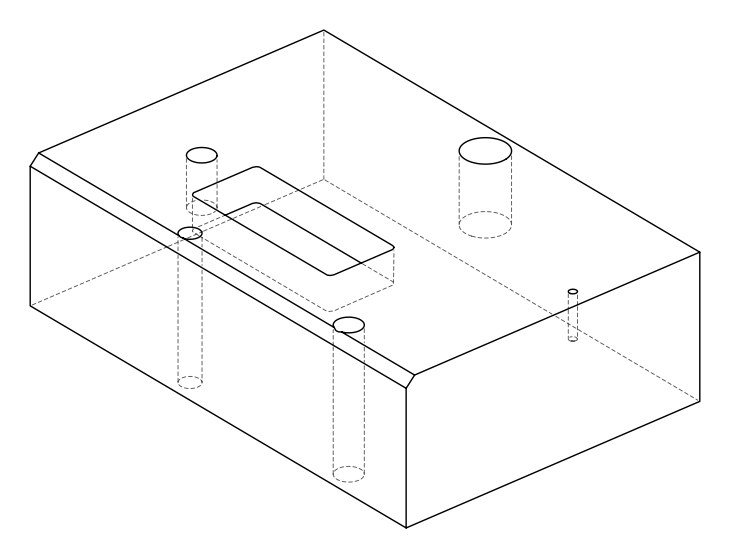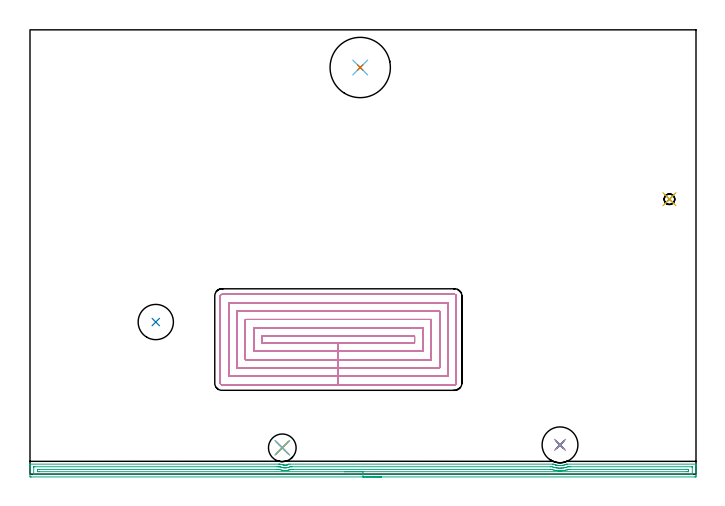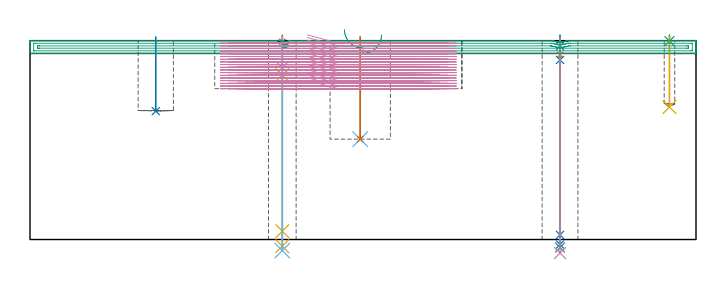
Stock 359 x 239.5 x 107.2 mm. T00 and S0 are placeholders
(PLAN: 16 operations, 13 tool changes, 70.8 min)
(1 SPOT_DRILL | STEP1HOLE | NXT0321_9005460120000 | 0.03 min | 3 mm3)
(2 SPOT_DRILL_1 | STEP1HOLE_1 | NXT0321_9005460120000 | 0.05 min | 183 mm3)
(3 SPOT_DRILL_2 | STEP1POCKET | NXT0321_9005460120000 | 0.03 min | 0 mm3)
(4 DRILL_BLIND_HOLE_INTO_CENTER | STEP1HOLE | UGT0301_492 | 0.07 min | 925 mm3)
(5 GUN_DRILL_THROUGH_HOLE | STEP1HOLE | UGT0307_006 | 0.53 min | 5982 mm3)
(6 DRILL_TO_ENLARGE_THROUGH_HOLE | STEP1HOLE | UGT0301_280 | 0.46 min | 11746 mm3)
(7 DRILL_BLIND_HOLE_INTO_CENTER_1 | STEP1HOLE_1 | NXT0301_022 | 0.04 min | 93 mm3)
(8 GUN_DRILL_THROUGH_HOLE_1 | STEP1HOLE_1 | UGT0307_001 | 0.49 min | 1938 mm3)
(9 SPADE_DRILL_TO_ENLARGE_THROUGH_HOLE | STEP1HOLE_1 | UGT0306_003 | 0.46 min | 10908 mm3)
(10 DRILL_TO_ENLARGE_THROUGH_HOLE_1 | STEP1HOLE_1 | UGT0301_260 | 0.47 min | 18201 mm3)
(11 DRILL_BLIND_HOLE_INTO_CENTER_2 | STEP1POCKET | UGT0301_180 | 0.15 min | 873 mm3)
(12 INDEXABLE_INSERT_DRILL_BLIND_HOLE_FROM_SOLID | STEP1POCKET_1 | NXT0302_009 | 0.22 min | 14975 mm3)
(13 DRILL_TO_ENLARGE_BLIND_HOLE | STEP1POCKET_1 | UGT0301_382 | 0.22 min | 29055 mm3)
(14 INDEXABLE_INSERT_DRILL_BLIND_HOLE_FROM_SOLID_1 | STEP1POCKET_2 | NXT0302_009 | 0.16 min | 10697 mm3)
(15 AREA_MILL | FG_CHAMFER_SURFACE | UGT0205_001 | 8.81 min | 8548 mm3)
(16 MILL_RECTANGULAR_POCKET | POCKET_RECTANGULAR_STRAIGHT | NXT0201_008 | Follow Part, ap 1.5, ae 75% | 58.63 min | 188420 mm3)
(TOOL NXT0321_9005460120000 | NC Spot Drill, 142deg, 12mm, Carbide, Uncoated | D12 PA142 FL30 Z2)
(TOOL UGT0301_492 | Carbide Drill 9.7 mm | D9.7 PA118 FL87 Z2)
(TOOL UGT0307_006 | Gun Drill 9 mm | D9 PA130 FL24 Z1)
(TOOL UGT0301_280 | Twist Drill 14.9 mm | D14.9 PA118 FL114 Z2)
(TOOL NXT0301_022 | Carbide Drill 5.1mm [860.1-0510-015A1-MM 2214] | D5.1 PA140 FL28 Z2)
(TOOL UGT0307_001 | Gun Drill 5 mm | D5 PA130 FL24 Z1)
(TOOL UGT0306_003 | Spade Drill 12.5mm | D12.5 PA132 FL10 Z2)
(TOOL UGT0301_260 | Twist Drill 19.3 mm | D19.3 PA118 FL140 Z2)
(TOOL UGT0301_180 | Twist Drill 5.7 mm | D5.7 PA118 FL55 Z2)
(TOOL NXT0302_009 | Index. Insert Drill 19mm [880-D1900L25-05] | D19 PA176 FL95 Z2)
(TOOL UGT0301_382 | Twist Drill Flat Bottom 32.5 mm | D32.5 PA180 FL175 Z2)
(TOOL UGT0205_001 | Chamfer Mill 20 x 3 x 45 deg. | D20 FL50 Z2)
(TOOL NXT0201_008 | ENDMILL 6mm [2P460-0600-NA 1630] | D6 FL26 Z6)
(OP 1 SPOT_DRILL)
G17 G21 G94 G90
T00 M6
G54
G17 G0 G90 X136. Y14.2 S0 M3
G43 Z117.2 H0
G94 G81 G98 Z106.559 F250. R110.2
G80
M5
M2
(OP 2 SPOT_DRILL_1)
G17 G21 G94 G90
T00 M6
G54
G17 G0 G90 X285.7 Y15.8 S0 M3
G43 Z117.2 H0
G94 G81 G98 Z104.2 F250. R110.2
G80
M5
M2
(OP 3 SPOT_DRILL_2)
G17 G21 G94 G90
T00 M6
G54
G17 G0 G90 X344.7 Y148.2 S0 M3
G43 Z117.2 H0
G94 G81 G98 Z106.955 F250. R110.2
G80
M5
M2
(OP 4 DRILL_BLIND_HOLE_INTO_CENTER)
G17 G21 G94 G90
T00 M6
G54
G17 G0 G90 X136. Y14.2 S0 M3
G43 Z117.2 H0
G94 G81 G98 Z92.65 F250. R109.2
G80
M5
M2
(OP 5 GUN_DRILL_THROUGH_HOLE)
G17 G21 G94 G90
T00 M6
G54
G17 G0 G90 X136. Y14.2 M8
G43 Z117.2 H0
Z104.853
S716 M3
G94 G1 Z88.755 F125. M26
G4 X.084
Z4.5 F250.
G4 X.084
Z-3.598 F125.
G4 X.084
M5
M9
G0 Z104.853
Z117.2
M2
(OP 6 DRILL_TO_ENLARGE_THROUGH_HOLE)
G17 G21 G94 G90
T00 M6
G54
G17 G0 G90 X136. Y14.2 S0 M3
G43 Z117.2 H0
G94 G73 G98 Z-5.976 F250. Q14.147 R109.2
G80
M5
M2
(OP 7 DRILL_BLIND_HOLE_INTO_CENTER_1)
G17 G21 G94 G90
T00 M6
G54
G17 G0 G90 X285.7 Y15.8 S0 M3
G43 Z117.2 H1
G94 G81 G98 Z99.55 F250. R109.2
G80
M5
M2
(OP 8 GUN_DRILL_THROUGH_HOLE_1)
G17 G21 G94 G90
T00 M6
G54
G17 G0 G90 X285.7 Y15.8 M8
G43 Z117.2 H0
Z105.092
S716 M3
G94 G1 Z96.794 F125. M26
G4 X.084
Z2.5 F250.
G4 X.084
Z-2.666 F125.
G4 X.084
M5
M9
G0 Z105.092
Z117.2
M2
(OP 9 SPADE_DRILL_TO_ENLARGE_THROUGH_HOLE)
G17 G21 G94 G90
T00 M6
G54
G17 G0 G90 X285.7 Y15.8 S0 M3
G43 Z117.2 H0
G94 G73 G98 Z-4.283 F250. Q12.387 R109.2
G80
M5
M2
(OP 10 DRILL_TO_ENLARGE_THROUGH_HOLE_1)
G17 G21 G94 G90
T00 M6
G54
G17 G0 G90 X285.7 Y15.8 S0 M3
G43 Z117.2 H0
G94 G73 G98 Z-7.298 F250. Q19.083 R109.2
G80
M5
M2
(OP 11 DRILL_BLIND_HOLE_INTO_CENTER_2)
G17 G21 G94 G90
T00 M6
G54
G17 G0 G90 X344.7 Y148.2 S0 M3
G43 Z117.2 H0
G94 G81 G98 Z71.4 F250. R109.2
G80
M5
M2
(OP 12 INDEXABLE_INSERT_DRILL_BLIND_HOLE_FROM_SOLID)
G17 G21 G94 G90
T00 M6
G54
G17 G0 G90 X178. Y219.2 S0 M3
G43 Z117.2 H1
G94 G81 G98 Z54.1 F250. R109.2
G80
M5
M2
(OP 13 DRILL_TO_ENLARGE_BLIND_HOLE)
G17 G21 G94 G90
T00 M6
G54
G17 G0 G90 X178. Y219.2 S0 M3
G43 Z117.2 H0
G94 G81 G98 Z54.1 F250. R109.2
G80
M5
M2
(OP 14 INDEXABLE_INSERT_DRILL_BLIND_HOLE_FROM_SOLID_1)
G17 G21 G94 G90
T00 M6
G54
G17 G0 G90 X67.8 Y82. S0 M3
G43 Z117.2 H1
G94 G81 G98 Z69.2 F250. R109.2
G80
M5
M2
(OP 15 AREA_MILL)
G17 G21 G94 G90
T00 M6
G54
G17 G0 G90 X189.5 Y-1.5 S1061 M3
G43 Z117.2 H0
Z110.3
G94 G1 X189.462 Z109.428 F250.
X189.348 Z108.564
X189.159 Z107.712
X188.897 Z106.88
X188.563 Z106.074
X188.16 Z105.3
X187.692 Z104.564
X187.16 Z103.872
X186.571 Z103.229
X185.928 Z102.64
X185.236 Z102.108
X184.5 Z101.64
X183.726 Z101.237
X182.92 Z100.903
X182.088 Z100.641
X181.237 Z100.452
X180.372 Z100.338
X179.5 Z100.3
X0.632
X0.245 Y-1.497 Z100.301
X0.01 Y-1.493 Z100.305
X0. Y-1.118 Z100.679
Y2.388 Z104.183
Y3.779 Z105.575
Y4.141 Z105.936
Y4.865 Z106.665
Y5.084 Z106.884
X0.002 Y5.244 Z107.037
X0.01 Y5.397 Z107.189
X0.185 Y5.4 Z107.2
X133.934 Y5.399 Z107.198
X134.472 Y5.394 Z107.187
X134.628 Y5.378 Z107.175
X134.63
X134.806 Y5.353 Z107.151
X135.253 Y5.297 Z107.095
X135.697 Y5.246 Z107.044
X135.728 Y5.237 Z107.036
X135.907 Y5.17 Z106.97
X135.921 Y5.165 Z106.964
X136.141 Y5.074 Z106.87
X136.291 Y5.018 Z106.817
X136.366 Y4.99 Z106.789
X136.594 Y4.927 Z106.723
X137.038 Y4.841 Z106.636
X137.11 Y4.833 Z106.627
X137.262 Y4.813 Z106.61
X137.316 Y4.811 Z106.606
X137.402 Y4.804 Z106.603
X137.431 Y4.802 Z106.602
X137.514 Y4.804 Z106.6
X137.693 Y4.812 Z106.606
X137.82 Y4.82 Z106.62
X137.938 Y4.831 Z106.631
X138.161 Y4.866 Z106.666
X138.382 Y4.915 Z106.715
X138.613 Y4.983 Z106.782
X138.707 Y5.018 Z106.815
X138.839 Y5.065 Z106.864
X138.964 Y5.12 Z106.919
X139.06 Y5.162 Z106.961
X139.276 Y5.274 Z107.072
X139.355 Y5.32 Z107.118
X139.494 Y5.398 Z107.187
X140.149 Y5.4 Z107.2
X281.902
X281.967 Y5.394 Z107.191
X282.009 Y5.386 Z107.183
X282.295 Y5.276 Z107.073
X282.741 Y5.122 Z106.921
X283.189 Y4.991 Z106.786
X283.244 Y4.978 Z106.772
X283.635 Y4.881 Z106.68
X283.679 Y4.872 Z106.671
X284.083 Y4.792 Z106.589
X284.138 Y4.782 Z106.58
X284.286 Y4.757 Z106.555
X284.631 Y4.715 Z106.514
X284.672 Y4.711 Z106.51
X284.977 Y4.685 Z106.481
X285.032 Y4.682 Z106.478
X285.095 Y4.679 Z106.475
X285.36 Y4.668 Z106.456
X285.424 Y4.663
X285.475 Y4.662 Z106.458
X285.729 Y4.661 Z106.454
X285.835 Y4.66 Z106.455
X285.871 Z106.456
X286.166 Y4.675 Z106.465
X286.318 Y4.68 Z106.473
X286.546 Y4.699 Z106.494
X286.765 Y4.717 Z106.512
X286.821 Y4.724 Z106.519
X287.113 Y4.759 Z106.553
X287.137 Y4.763 Z106.558
X287.659 Y4.862 Z106.656
X288.107 Y4.965 Z106.76
X288.453 Y5.061 Z106.859
X288.553 Y5.09 Z106.886
X288.61 Y5.11 Z106.904
X289. Y5.24 Z107.037
X289.058 Y5.262 Z107.059
X289.189 Y5.31 Z107.108
X289.246 Y5.333 Z107.126
X289.419 Y5.395 Z107.19
X289.504 Y5.4 Z107.2
X358.815
X358.99 Y5.397 Z107.189
X358.998 Y5.244 Z107.037
X359. Y5.084 Z106.884
Y4.865 Z106.665
Y4.141 Z105.936
Y2.903 Z104.7
Y1.512 Z103.307
Y0.892 Z102.689
Y-0.861 Z100.936
X358.997 Y-1.118 Z100.679
X358.99 Y-1.493 Z100.305
X358.755 Y-1.497 Z100.301
X358.368 Y-1.5 Z100.3
X179.5
Y-0.086 Z101.714
X2.421 Y-0.085 Z101.715
X2.261 Y-0.084 Z101.716
X2.06 Y-0.08 Z101.72
X2.017 Y-0.079 Z101.721
X2.01 Y-0.054 Z101.746
X2.006 Y-0.019 Z101.781
X2.001 Y0.17 Z101.97
Y3.676 Z105.476
X2.004 Y3.814 Z105.614
X2.01 Y3.924 Z105.724
X2.016 Y3.979 Z105.779
X2.58 Y3.985 Z105.785
X133.155 Y3.984 Z105.784
X133.889 Y3.983 Z105.783
X134.052 Y3.981 Z105.781
X134.232 Y3.977 Z105.777
X134.425 Y3.956 Z105.756
X134.783 Y3.914 Z105.714
X135.05 Y3.88 Z105.68
X135.441 Y3.744 Z105.544
X135.677 Y3.669 Z105.469
X135.857 Y3.618 Z105.418
X136.456 Y3.491 Z105.291
X136.572 Y3.47 Z105.27
X136.943 Y3.423 Z105.223
X137.332 Y3.396 Z105.196
X137.466 Y3.394 Z105.194
X137.844 Y3.406 Z105.206
X138.187 Y3.434 Z105.234
X138.36 Y3.455 Z105.255
X138.684 Y3.508 Z105.308
X138.948 Y3.565 Z105.365
X139.255 Y3.647 Z105.447
X139.633 Y3.771 Z105.571
X140.149 Y3.968 Z105.768
X140.314 Y3.979 Z105.779
X141.043 Y3.985 Z105.785
X141.202
X280.561
X280.72
X281.455 Y3.979 Z105.779
X281.692 Y3.909 Z105.709
X282.349 Y3.712 Z105.512
X282.549 Y3.656 Z105.456
X283.114 Y3.52 Z105.32
X283.244 Y3.491 Z105.291
X283.349 Y3.471 Z105.271
X283.693 Y3.41 Z105.21
X284.096 Y3.347 Z105.147
X284.138 Y3.342 Z105.142
X284.978 Y3.265 Z105.065
X285.032 Y3.262 Z105.062
X285.49 Y3.252 Z105.052
X285.927 Y3.245 Z105.045
X285.946
X286.437 Y3.265 Z105.065
X286.792 Y3.293 Z105.093
X286.821 Y3.296 Z105.096
X287.588 Y3.389 Z105.189
X287.715 Y3.409 Z105.209
X287.796 Y3.424 Z105.224
X288.457 Y3.563 Z105.363
X288.61 Y3.599 Z105.399
X289.047 Y3.713 Z105.513
X289.867 Y3.958 Z105.758
X289.941 Y3.979 Z105.779
X290.031 Y3.981 Z105.781
X290.398 Y3.985 Z105.785
X290.557
X291.293 Y3.986 Z105.786
X356.579 Y3.985 Z105.785
X356.74 Y3.984 Z105.784
X356.94 Y3.98 Z105.78
X356.983 Y3.979 Z105.779
X356.99 Y3.954 Z105.754
X356.994 Y3.919 Z105.719
X356.999 Y3.73 Z105.53
Y0.224 Z102.024
X356.996 Y0.086 Z101.886
X356.99 Y-0.024 Z101.776
X356.984 Y-0.079 Z101.721
X356.42 Y-0.085 Z101.715
X179.5 Y-0.086 Z101.714
Y1.328 Z103.128
X5.104 Y1.329 Z103.129
X4.395 Y1.33 Z103.13
X4.209 Y1.332 Z103.132
X4.031 Y1.335 Z103.135
X4.01 Y1.512 Z103.312
X4.004 Y1.713 Z103.513
X4.001 Y2.388 Z104.188
X4.003 Y2.491 Z104.291
X4.007 Y2.541 Z104.341
X4.01 Y2.562 Z104.362
X4.029 Y2.565 Z104.365
X4.209 Y2.568 Z104.368
X4.917 Y2.571 Z104.371
X5.104
X132.994 Y2.57 Z104.37
X133.705 Y2.569 Z104.369
X133.889 Y2.566 Z104.366
X134.065 Y2.563 Z104.363
X134.252 Y2.542 Z104.342
X134.35 Y2.529 Z104.329
X134.805 Y2.388 Z104.188
X135.677 Y2.18 Z103.98
X135.947 Y2.124 Z103.924
X136.572 Y2.033 Z103.833
X136.967 Y2. Z103.8
X137.466 Y1.98 Z103.78
X137.871 Y1.991 Z103.791
X138.36 Y2.025 Z103.825
X138.694 Y2.061 Z103.861
X139.255 Y2.152 Z103.952
X139.452 Y2.195 Z103.995
X140.149 Y2.375 Z104.175
X140.16 Y2.378 Z104.178
X140.192 Y2.388 Z104.188
X140.693 Y2.555 Z104.355
X140.863 Y2.565 Z104.365
X141.043 Y2.567 Z104.367
X141.751 Y2.571 Z104.371
X141.938
X280.374
X280.561 Y2.57 Z104.37
X280.914 Y2.566 Z104.366
X281.001 Y2.565 Z104.365
X281.108 Y2.538 Z104.338
X281.382 Y2.46 Z104.26
X281.455 Y2.438 Z104.238
X281.624 Y2.388 Z104.188
X282.349 Y2.212 Z104.012
X282.584 Y2.158 Z103.958
X283.244 Y2.032 Z103.832
X283.671 Y1.969 Z103.769
X284.138 Y1.921 Z103.721
X284.662 Y1.874 Z103.674
X285.032 Y1.853 Z103.653
X285.594 Y1.838 Z103.638
X285.927 Y1.837 Z103.637
X286.469 Y1.856 Z103.656
X286.821 Y1.879 Z103.679
X287.295 Y1.924 Z103.724
X287.715 Y1.972 Z103.772
X288.09 Y2.021 Z103.821
X288.61 Y2.122 Z103.922
X288.834 Y2.168 Z103.968
X289.504 Y2.319 Z104.119
X289.56 Y2.333 Z104.133
X289.771 Y2.388 Z104.188
X290.258 Y2.526 Z104.326
X290.398 Y2.564 Z104.364
X291.107 Y2.57 Z104.37
X291.293 Y2.571 Z104.371
X353.896
X354.605 Y2.57 Z104.37
X354.791 Y2.568 Z104.368
X354.969 Y2.565 Z104.365
X354.99 Y2.388 Z104.188
X354.996 Y2.187 Z103.987
X354.999 Y1.512 Z103.312
X354.997 Y1.409 Z103.209
X354.993 Y1.359 Z103.159
X354.991 Y1.338 Z103.138
X354.972 Y1.335 Z103.135
X354.791 Y1.332 Z103.132
X354.083 Y1.329 Z103.129
X353.896 Y1.328 Z103.128
X179.5
X178.628 Z103.167
X177.764 Z103.28
X176.912 Z103.469
X176.08 Z103.732
X175.274 Z104.065
X174.5 Z104.468
X173.764 Z104.937
X173.072 Z105.468
X172.429 Z106.057
X171.84 Z106.701
X171.309 Z107.393
X170.84 Z108.128
X170.437 Z108.902
X170.103 Z109.708
X169.841 Z110.54
X169.652 Z111.392
X169.538 Z112.257
X169.5 Z113.128
G0 Z117.2
M5
M2
(OP 16 MILL_RECTANGULAR_POCKET)
G17 G21 G94 G90
T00 M6
G54
G17 G0 G90 X149.618 Y70.7 S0 M3
G43 Z117.277 H1
Z110.277
G94 G1 X166.2 Z105.834 F250.
X207.3 F500.
Y74.4
X125.1
Y70.7
X166.2
Y66.2
X211.8
Y78.9
X120.6
Y66.2
X166.2
Y61.7
X216.3
Y83.4
X116.1
Y61.7
X166.2
Y57.2
X220.8
Y87.9
X111.6
Y57.2
X166.2
Y52.7
X225.3
Y92.4
X107.1
Y52.7
X166.2
Y48.2
X229.
G3 X229.8 Y49. R0.8
G1 Y96.1
G3 X229. Y96.9 R0.8
G1 X103.4
G3 X102.6 Y96.1 R0.8
G1 Y49.
G3 X103.4 Y48.2 R0.8
G1 X166.2
X167.2
G0 X149.618 Y70.7 Z108.834
G1 X166.2 Z104.391 F250.
X207.3 F500.
Y74.4
X125.1
Y70.7
X166.2
Y66.2
X211.8
Y78.9
X120.6
Y66.2
X166.2
Y61.7
X216.3
Y83.4
X116.1
Y61.7
X166.2
Y57.2
X220.8
Y87.9
X111.6
Y57.2
X166.2
Y52.7
X225.3
Y92.4
X107.1
Y52.7
X166.2
Y48.2
X229.
G3 X229.8 Y49. R0.8
G1 Y96.1
G3 X229. Y96.9 R0.8
G1 X103.4
G3 X102.6 Y96.1 R0.8
G1 Y49.
G3 X103.4 Y48.2 R0.8
G1 X166.2
X167.2
G0 X149.618 Y70.7 Z107.391
G1 X166.2 Z102.948 F250.
X207.3 F500.
Y74.4
X125.1
Y70.7
X166.2
Y66.2
X211.8
Y78.9
X120.6
Y66.2
X166.2
Y61.7
X216.3
Y83.4
X116.1
Y61.7
X166.2
Y57.2
X220.8
Y87.9
X111.6
Y57.2
X166.2
Y52.7
X225.3
Y92.4
X107.1
Y52.7
X166.2
Y48.2
X229.
G3 X229.8 Y49. R0.8
G1 Y96.1
G3 X229. Y96.9 R0.8
G1 X103.4
G3 X102.6 Y96.1 R0.8
G1 Y49.
G3 X103.4 Y48.2 R0.8
G1 X166.2
X167.2
G0 X149.618 Y70.7 Z105.948
G1 X166.2 Z101.505 F250.
X207.3 F500.
Y74.4
X125.1
Y70.7
X166.2
Y66.2
X211.8
Y78.9
X120.6
Y66.2
X166.2
Y61.7
X216.3
Y83.4
X116.1
Y61.7
X166.2
Y57.2
X220.8
Y87.9
X111.6
Y57.2
X166.2
Y52.7
X225.3
Y92.4
X107.1
Y52.7
X166.2
Y48.2
X229.
G3 X229.8 Y49. R0.8
G1 Y96.1
G3 X229. Y96.9 R0.8
G1 X103.4
G3 X102.6 Y96.1 R0.8
G1 Y49.
G3 X103.4 Y48.2 R0.8
G1 X166.2
X167.2
G0 X149.618 Y70.7 Z104.505
G1 X166.2 Z100.061 F250.
X207.3 F500.
Y74.4
X125.1
Y70.7
X166.2
Y66.2
X211.8
Y78.9
X120.6
Y66.2
X166.2
Y61.7
X216.3
Y83.4
X116.1
Y61.7
X166.2
Y57.2
X220.8
Y87.9
X111.6
Y57.2
X166.2
Y52.7
X225.3
Y92.4
X107.1
Y52.7
X166.2
Y48.2
X229.
G3 X229.8 Y49. R0.8
G1 Y96.1
G3 X229. Y96.9 R0.8
G1 X103.4
G3 X102.6 Y96.1 R0.8
G1 Y49.
G3 X103.4 Y48.2 R0.8
G1 X166.2
X167.2
G0 X149.618 Y70.7 Z103.061
G1 X166.2 Z98.618 F250.
X207.3 F500.
Y74.4
X125.1
Y70.7
X166.2
Y66.2
X211.8
Y78.9
X120.6
Y66.2
X166.2
Y61.7
X216.3
Y83.4
X116.1
Y61.7
X166.2
Y57.2
X220.8
Y87.9
X111.6
Y57.2
X166.2
Y52.7
X225.3
Y92.4
X107.1
Y52.7
X166.2
Y48.2
X229.
G3 X229.8 Y49. R0.8
G1 Y96.1
G3 X229. Y96.9 R0.8
G1 X103.4
G3 X102.6 Y96.1 R0.8
G1 Y49.
G3 X103.4 Y48.2 R0.8
G1 X166.2
X167.2
G0 X149.618 Y70.7 Z101.618
G1 X166.2 Z97.175 F250.
X207.3 F500.
Y74.4
X125.1
Y70.7
X166.2
Y66.2
X211.8
Y78.9
X120.6
Y66.2
X166.2
Y61.7
X216.3
Y83.4
X116.1
Y61.7
X166.2
Y57.2
X220.8
Y87.9
X111.6
Y57.2
X166.2
Y52.7
X225.3
Y92.4
X107.1
Y52.7
X166.2
Y48.2
X229.
G3 X229.8 Y49. R0.8
G1 Y96.1
G3 X229. Y96.9 R0.8
G1 X103.4
G3 X102.6 Y96.1 R0.8
G1 Y49.
G3 X103.4 Y48.2 R0.8
G1 X166.2
X167.2
G0 X149.618 Y70.7 Z100.175
G1 X166.2 Z95.732 F250.
X207.3 F500.
Y74.4
X125.1
Y70.7
X166.2
Y66.2
X211.8
Y78.9
X120.6
Y66.2
X166.2
Y61.7
X216.3
Y83.4
X116.1
Y61.7
X166.2
Y57.2
X220.8
Y87.9
X111.6
Y57.2
X166.2
Y52.7
X225.3
Y92.4
X107.1
Y52.7
X166.2
Y48.2
X229.
G3 X229.8 Y49. R0.8
G1 Y96.1
G3 X229. Y96.9 R0.8
G1 X103.4
G3 X102.6 Y96.1 R0.8
G1 Y49.
G3 X103.4 Y48.2 R0.8
G1 X166.2
X167.2
G0 X149.618 Y70.7 Z98.732
G1 X166.2 Z94.289 F250.
X207.3 F500.
Y74.4
X125.1
Y70.7
X166.2
Y66.2
X211.8
Y78.9
X120.6
Y66.2
X166.2
Y61.7
X216.3
Y83.4
X116.1
Y61.7
X166.2
Y57.2
X220.8
Y87.9
X111.6
Y57.2
X166.2
Y52.7
X225.3
Y92.4
X107.1
Y52.7
X166.2
Y48.2
X229.
G3 X229.8 Y49. R0.8
G1 Y96.1
G3 X229. Y96.9 R0.8
G1 X103.4
G3 X102.6 Y96.1 R0.8
G1 Y49.
G3 X103.4 Y48.2 R0.8
G1 X166.2
X167.2
G0 X149.618 Y70.7 Z97.289
G1 X166.2 Z92.845 F250.
X207.3 F500.
Y74.4
X125.1
Y70.7
X166.2
Y66.2
X211.8
Y78.9
X120.6
Y66.2
X166.2
Y61.7
X216.3
Y83.4
X116.1
Y61.7
X166.2
Y57.2
X220.8
Y87.9
X111.6
Y57.2
X166.2
Y52.7
X225.3
Y92.4
X107.1
Y52.7
X166.2
Y48.2
X229.
G3 X229.8 Y49. R0.8
G1 Y96.1
G3 X229. Y96.9 R0.8
G1 X103.4
G3 X102.6 Y96.1 R0.8
G1 Y49.
G3 X103.4 Y48.2 R0.8
G1 X166.2
X167.2
G0 X149.618 Y70.7 Z95.845
G1 X166.2 Z91.402 F250.
X207.3 F500.
Y74.4
X125.1
Y70.7
X166.2
Y66.2
X211.8
Y78.9
X120.6
Y66.2
X166.2
Y61.7
X216.3
Y83.4
X116.1
Y61.7
X166.2
Y57.2
X220.8
Y87.9
X111.6
Y57.2
X166.2
Y52.7
X225.3
Y92.4
X107.1
Y52.7
X166.2
Y48.2
X229.
G3 X229.8 Y49. R0.8
G1 Y96.1
G3 X229. Y96.9 R0.8
G1 X103.4
G3 X102.6 Y96.1 R0.8
G1 Y49.
G3 X103.4 Y48.2 R0.8
G1 X166.2
X167.2
G0 X149.618 Y70.7 Z94.402
G1 X166.2 Z89.959 F250.
X207.3 F500.
Y74.4
X125.1
Y70.7
X166.2
Y66.2
X211.8
Y78.9
X120.6
Y66.2
X166.2
Y61.7
X216.3
Y83.4
X116.1
Y61.7
X166.2
Y57.2
X220.8
Y87.9
X111.6
Y57.2
X166.2
Y52.7
X225.3
Y92.4
X107.1
Y52.7
X166.2
Y48.2
X229.
G3 X229.8 Y49. R0.8
G1 Y96.1
G3 X229. Y96.9 R0.8
G1 X103.4
G3 X102.6 Y96.1 R0.8
G1 Y49.
G3 X103.4 Y48.2 R0.8
G1 X166.2
X167.2
G0 X149.618 Y70.7 Z92.959
G1 X166.2 Z88.516 F250.
X207.3 F500.
Y74.4
X125.1
Y70.7
X166.2
Y66.2
X211.8
Y78.9
X120.6
Y66.2
X166.2
Y61.7
X216.3
Y83.4
X116.1
Y61.7
X166.2
Y57.2
X220.8
Y87.9
X111.6
Y57.2
X166.2
Y52.7
X225.3
Y92.4
X107.1
Y52.7
X166.2
Y48.2
X229.
G3 X229.8 Y49. R0.8
G1 Y96.1
G3 X229. Y96.9 R0.8
G1 X103.4
G3 X102.6 Y96.1 R0.8
G1 Y49.
G3 X103.4 Y48.2 R0.8
G1 X166.2
X167.2
G0 X149.618 Y70.7 Z91.516
G1 X166.2 Z87.073 F250.
X207.3 F500.
Y74.4
X125.1
Y70.7
X166.2
Y66.2
X211.8
Y78.9
X120.6
Y66.2
X166.2
Y61.7
X216.3
Y83.4
X116.1
Y61.7
X166.2
Y57.2
X220.8
Y87.9
X111.6
Y57.2
X166.2
Y52.7
X225.3
Y92.4
X107.1
Y52.7
X166.2
Y48.2
X229.
G3 X229.8 Y49. R0.8
G1 Y96.1
G3 X229. Y96.9 R0.8
G1 X103.4
G3 X102.6 Y96.1 R0.8
G1 Y49.
G3 X103.4 Y48.2 R0.8
G1 X166.2
X167.2
G0 X149.618 Y70.7 Z90.073
G1 X166.2 Z85.63 F250.
X207.3 F500.
Y74.4
X125.1
Y70.7
X166.2
Y66.2
X211.8
Y78.9
X120.6
Y66.2
X166.2
Y61.7
X216.3
Y83.4
X116.1
Y61.7
X166.2
Y57.2
X220.8
Y87.9
X111.6
Y57.2
X166.2
Y52.7
X225.3
Y92.4
X107.1
Y52.7
X166.2
Y48.2
X229.
G3 X229.8 Y49. R0.8
G1 Y96.1
G3 X229. Y96.9 R0.8
G1 X103.4
G3 X102.6 Y96.1 R0.8
G1 Y49.
G3 X103.4 Y48.2 R0.8
G1 X166.2
X167.2
G0 X149.618 Y70.7 Z88.63
G1 X166.2 Z84.186 F250.
X207.3 F500.
Y74.4
X125.1
Y70.7
X166.2
Y66.2
X211.8
Y78.9
X120.6
Y66.2
X166.2
Y61.7
X216.3
Y83.4
X116.1
Y61.7
X166.2
Y57.2
X220.8
Y87.9
X111.6
Y57.2
X166.2
Y52.7
X225.3
Y92.4
X107.1
Y52.7
X166.2
Y48.2
X229.
G3 X229.8 Y49. R0.8
G1 Y96.1
G3 X229. Y96.9 R0.8
G1 X103.4
G3 X102.6 Y96.1 R0.8
G1 Y49.
G3 X103.4 Y48.2 R0.8
G1 X166.2
X167.2
G0 X149.618 Y70.7 Z87.186
G1 X166.2 Z82.743 F250.
X207.3 F500.
Y74.4
X125.1
Y70.7
X166.2
Y66.2
X211.8
Y78.9
X120.6
Y66.2
X166.2
Y61.7
X216.3
Y83.4
X116.1
Y61.7
X166.2
Y57.2
X220.8
Y87.9
X111.6
Y57.2
X166.2
Y52.7
X225.3
Y92.4
X107.1
Y52.7
X166.2
Y48.2
X229.
G3 X229.8 Y49. R0.8
G1 Y96.1
G3 X229. Y96.9 R0.8
G1 X103.4
G3 X102.6 Y96.1 R0.8
G1 Y49.
G3 X103.4 Y48.2 R0.8
G1 X166.2
X167.2
G0 X149.618 Y70.7 Z85.743
G1 X166.2 Z81.3 F250.
X207.3 F500.
Y74.4
X125.1
Y70.7
X166.2
Y66.2
X211.8
Y78.9
X120.6
Y66.2
X166.2
Y61.7
X216.3
Y83.4
X116.1
Y61.7
X166.2
Y57.2
X220.8
Y87.9
X111.6
Y57.2
X166.2
Y52.7
X225.3
Y92.4
X107.1
Y52.7
X166.2
Y48.2
X229.
G3 X229.8 Y49. R0.8
G1 Y96.1
G3 X229. Y96.9 R0.8
G1 X103.4
G3 X102.6 Y96.1 R0.8
G1 Y49.
G3 X103.4 Y48.2 R0.8
G1 X166.2
X167.2
G0 Z117.277
M5
M2
